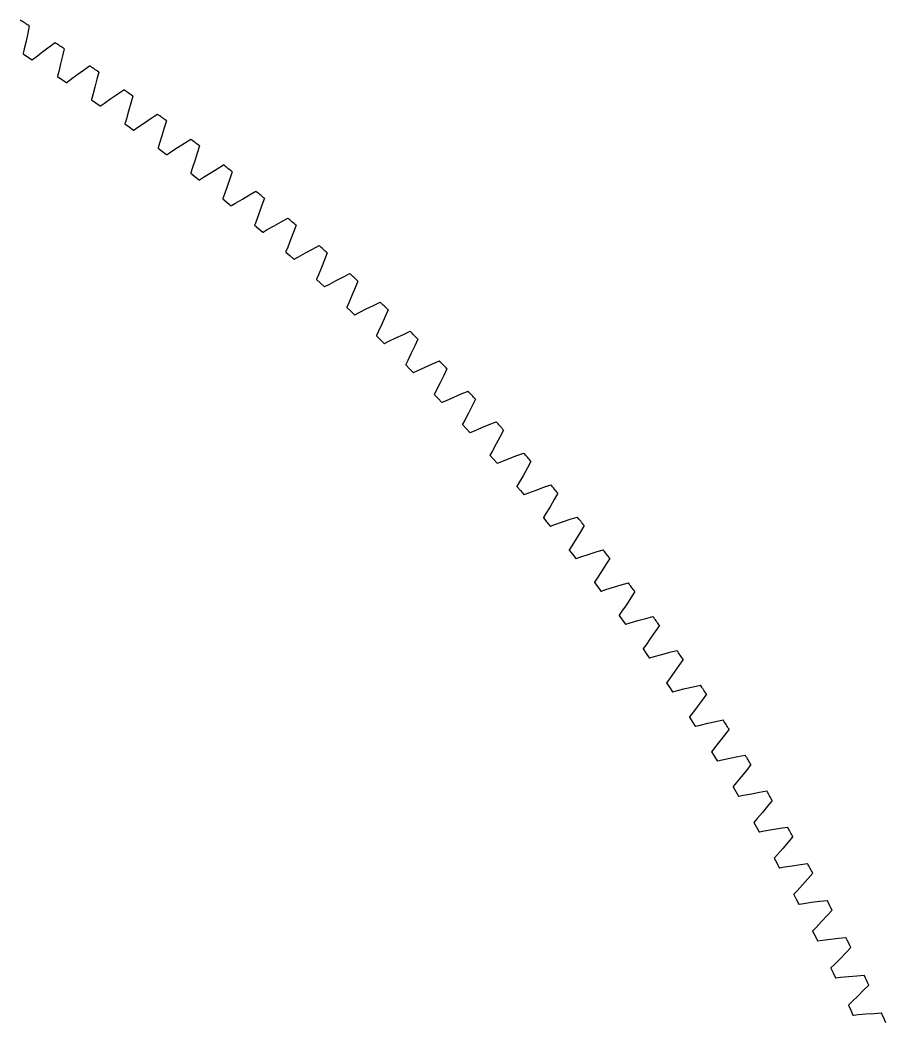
# Model space of a CAD drawing. Extents: x -220 to 220, y -220 to 220.
# Drawn here: x 117.4 to 200.8, y 89.1 to 185.7 of the extents above; entities that cross this region are included whole.
import ezdxf

# ---------------------------------------------------------------- set-up
doc = ezdxf.new("R2010")
doc.units = 0

msp = doc.modelspace()

# ---------------------------------------------------------------- linework, layer by layer
at = {"layer": 'layer0'}
for p, q in [((118.308, 185.137), (118.161, 184.441)), ((117.989, 183.67), (117.816, 182.925)), ((118.161, 184.441), (117.989, 183.67)), ((120.212, 183.111), (120.788, 183.529)), ((117.816, 182.925), (117.709, 182.486)), ((118.968, 182.177), (119.578, 182.64)), ((119.578, 182.64), (120.212, 183.111)), ((121.669, 182.946), (121.509, 182.253)), ((117.709, 182.486), (117.705, 182.454)), ((117.705, 182.454), (117.707, 182.445)), ((117.707, 182.445), (118.141, 182.164)), ((118.141, 182.164), (118.575, 181.883)), ((118.575, 181.883), (118.584, 181.884)), ((118.584, 181.884), (118.611, 181.901)), ((118.611, 181.901), (118.968, 182.177)), ((121.509, 182.253), (121.324, 181.484)), ((121.137, 180.743), (121.023, 180.306)), ((121.324, 181.484), (121.137, 180.743)), ((122.894, 180.425), (123.537, 180.884)), ((123.537, 180.884), (124.12, 181.292)), ((124.99, 180.693), (124.818, 180.003)), ((121.023, 180.306), (121.017, 180.274)), ((121.017, 180.274), (121.02, 180.265)), ((121.02, 180.265), (121.448, 179.976)), ((121.448, 179.976), (121.877, 179.687)), ((121.877, 179.687), (121.886, 179.688)), ((121.886, 179.688), (121.914, 179.705)), ((121.914, 179.705), (122.276, 179.974)), ((122.276, 179.974), (122.894, 180.425)), ((124.818, 180.003), (124.619, 179.238)), ((124.619, 179.238), (124.418, 178.5)), ((126.82, 178.598), (127.41, 178.995)), ((124.296, 178.065), (124.29, 178.033)), ((124.29, 178.033), (124.292, 178.025)), ((124.292, 178.025), (124.715, 177.728)), ((124.418, 178.5), (124.296, 178.065)), ((124.715, 177.728), (125.139, 177.431)), ((125.175, 177.448), (125.543, 177.711)), ((125.543, 177.711), (126.169, 178.151)), ((126.169, 178.151), (126.82, 178.598)), ((128.27, 178.38), (128.085, 177.693)), ((125.139, 177.431), (125.147, 177.432)), ((125.147, 177.432), (125.175, 177.448)), ((127.871, 176.932), (127.657, 176.198)), ((128.085, 177.693), (127.871, 176.932)), ((127.657, 176.198), (127.527, 175.766)), ((128.767, 175.388), (129.401, 175.817)), ((129.401, 175.817), (130.061, 176.252)), ((130.061, 176.252), (130.658, 176.638)), ((131.506, 176.007), (131.309, 175.324)), ((127.527, 175.766), (127.521, 175.734)), ((127.521, 175.734), (127.523, 175.725)), ((127.523, 175.725), (127.941, 175.42)), ((127.941, 175.42), (128.358, 175.116)), ((128.358, 175.116), (128.367, 175.116)), ((128.367, 175.116), (128.396, 175.132)), ((128.396, 175.132), (128.767, 175.388)), ((131.309, 175.324), (131.082, 174.567)), ((131.082, 174.567), (130.854, 173.837)), ((132.591, 173.424), (133.258, 173.847)), ((133.258, 173.847), (133.862, 174.222)), ((130.716, 173.407), (130.709, 173.375)), ((130.709, 173.375), (130.711, 173.367)), ((130.711, 173.367), (131.123, 173.054)), ((130.854, 173.837), (130.716, 173.407)), ((131.123, 173.054), (131.535, 172.742)), ((131.573, 172.758), (131.949, 173.007)), ((131.949, 173.007), (132.591, 173.424)), ((134.489, 172.897), (134.248, 172.144)), ((134.699, 173.576), (134.489, 172.897)), ((131.535, 172.742), (131.544, 172.743)), ((131.544, 172.743), (131.573, 172.758)), ((134.248, 172.144), (134.007, 171.418)), ((133.861, 170.991), (133.854, 170.959)), ((133.854, 170.959), (133.856, 170.95)), ((133.856, 170.95), (134.262, 170.631)), ((134.007, 171.418), (133.861, 170.991)), ((135.087, 170.568), (135.736, 170.973)), ((135.736, 170.973), (136.411, 171.384)), ((136.411, 171.384), (137.022, 171.748)), ((137.847, 171.087), (137.624, 170.412)), ((134.262, 170.631), (134.668, 170.311)), ((134.668, 170.311), (134.677, 170.311)), ((134.677, 170.311), (134.706, 170.326)), ((134.706, 170.326), (135.087, 170.568)), ((137.624, 170.412), (137.37, 169.664)), ((137.37, 169.664), (137.116, 168.942)), ((139.518, 168.864), (140.136, 169.217)), ((136.962, 168.517), (136.954, 168.486)), ((136.954, 168.486), (136.956, 168.477)), ((136.956, 168.477), (137.356, 168.15)), ((137.116, 168.942), (136.962, 168.517)), ((137.356, 168.15), (137.756, 167.823)), ((137.794, 167.837), (138.18, 168.073)), ((138.18, 168.073), (138.836, 168.466)), ((138.836, 168.466), (139.518, 168.864)), ((140.948, 168.541), (140.714, 167.87)), ((137.756, 167.823), (137.765, 167.823)), ((137.765, 167.823), (137.794, 167.837)), ((140.446, 167.126), (140.178, 166.409)), ((140.714, 167.87), (140.446, 167.126)), ((140.178, 166.409), (140.017, 165.988)), ((141.89, 165.902), (142.579, 166.288)), ((142.579, 166.288), (143.203, 166.629)), ((140.017, 165.988), (140.008, 165.957)), ((140.008, 165.957), (140.01, 165.948)), ((140.01, 165.948), (140.404, 165.613)), ((140.404, 165.613), (140.798, 165.279)), ((140.798, 165.279), (140.807, 165.279)), ((140.807, 165.279), (140.837, 165.293)), ((140.837, 165.293), (141.226, 165.521)), ((141.226, 165.521), (141.89, 165.902)), ((143.756, 165.272), (143.475, 164.533)), ((144.003, 165.939), (143.756, 165.272)), ((143.475, 164.533), (143.194, 163.821)), ((143.025, 163.403), (143.016, 163.372)), ((143.016, 163.372), (143.017, 163.363)), ((143.017, 163.363), (143.405, 163.021)), ((143.194, 163.821), (143.025, 163.403)), ((144.226, 162.914), (144.896, 163.283)), ((144.896, 163.283), (145.593, 163.656)), ((145.593, 163.656), (146.223, 163.986)), ((147.01, 163.281), (146.751, 162.618)), ((143.405, 163.021), (143.794, 162.68)), ((143.794, 162.68), (143.803, 162.68)), ((143.803, 162.68), (143.832, 162.693)), ((143.832, 162.693), (144.226, 162.914)), ((146.751, 162.618), (146.456, 161.885)), ((146.456, 161.885), (146.162, 161.179)), ((148.557, 160.97), (149.193, 161.288)), ((145.986, 160.763), (145.976, 160.732)), ((145.976, 160.732), (145.977, 160.724)), ((145.977, 160.724), (146.359, 160.375)), ((146.162, 161.179), (145.986, 160.763)), ((146.359, 160.375), (146.741, 160.027)), ((147.177, 160.253), (147.854, 160.609)), ((147.854, 160.609), (148.557, 160.97)), ((149.967, 160.569), (149.696, 159.911)), ((146.741, 160.027), (146.75, 160.026)), ((146.75, 160.026), (146.78, 160.039)), ((146.78, 160.039), (147.177, 160.253)), ((149.696, 159.911), (149.388, 159.184)), ((149.082, 158.482), (148.898, 158.07)), ((149.388, 159.184), (149.082, 158.482)), ((151.472, 158.23), (152.114, 158.536)), ((148.898, 158.07), (148.887, 158.039)), ((148.887, 158.039), (148.888, 158.031)), ((148.888, 158.031), (149.264, 157.675)), ((149.264, 157.675), (149.639, 157.32)), ((149.678, 157.331), (150.08, 157.538)), ((150.08, 157.538), (150.763, 157.882)), ((150.763, 157.882), (151.472, 158.23)), ((152.875, 157.803), (152.592, 157.15)), ((149.639, 157.32), (149.648, 157.319)), ((149.648, 157.319), (149.678, 157.331)), ((152.592, 157.15), (152.27, 156.429)), ((151.951, 155.733), (151.76, 155.324)), ((152.27, 156.429), (151.951, 155.733)), ((154.337, 155.437), (154.984, 155.732)), ((151.76, 155.324), (151.749, 155.294)), ((151.749, 155.294), (151.75, 155.285)), ((151.75, 155.285), (152.119, 154.923)), ((152.119, 154.923), (152.487, 154.56)), ((152.487, 154.56), (152.496, 154.56)), ((152.496, 154.56), (152.527, 154.571)), ((152.527, 154.571), (152.932, 154.77)), ((152.932, 154.77), (153.621, 155.102)), ((153.621, 155.102), (154.337, 155.437)), ((155.732, 154.984), (155.437, 154.337)), ((155.102, 153.621), (154.77, 152.932)), ((155.437, 154.337), (155.102, 153.621)), ((154.77, 152.932), (154.571, 152.527)), ((157.15, 152.592), (157.803, 152.875)), ((154.571, 152.527), (154.56, 152.496)), ((154.56, 152.496), (154.56, 152.487)), ((154.56, 152.487), (154.923, 152.119)), ((154.923, 152.119), (155.285, 151.75)), ((155.285, 151.75), (155.294, 151.749)), ((155.294, 151.749), (155.324, 151.76)), ((155.324, 151.76), (155.733, 151.951)), ((155.733, 151.951), (156.429, 152.27)), ((156.429, 152.27), (157.15, 152.592)), ((158.536, 152.114), (158.23, 151.472)), ((157.882, 150.763), (157.538, 150.08)), ((158.23, 151.472), (157.882, 150.763)), ((157.538, 150.08), (157.331, 149.678)), ((159.911, 149.696), (160.569, 149.967)), ((157.331, 149.678), (157.319, 149.648)), ((157.319, 149.648), (157.32, 149.639)), ((157.32, 149.639), (157.675, 149.264)), ((157.675, 149.264), (158.031, 148.888)), ((158.031, 148.888), (158.039, 148.887)), ((158.039, 148.887), (158.07, 148.898)), ((158.07, 148.898), (158.482, 149.082)), ((158.482, 149.082), (159.184, 149.388)), ((159.184, 149.388), (159.911, 149.696)), ((161.288, 149.193), (160.97, 148.557)), ((160.609, 147.854), (160.253, 147.177)), ((160.97, 148.557), (160.609, 147.854)), ((160.253, 147.177), (160.039, 146.78)), ((162.618, 146.751), (163.281, 147.01)), ((160.039, 146.78), (160.026, 146.75)), ((160.026, 146.75), (160.027, 146.741)), ((160.027, 146.741), (160.375, 146.359)), ((160.375, 146.359), (160.724, 145.977)), ((160.724, 145.977), (160.732, 145.976)), ((160.732, 145.976), (160.763, 145.986)), ((160.763, 145.986), (161.179, 146.162)), ((161.179, 146.162), (161.885, 146.456)), ((161.885, 146.456), (162.618, 146.751)), ((163.986, 146.223), (163.656, 145.593)), ((163.283, 144.896), (162.914, 144.226)), ((163.656, 145.593), (163.283, 144.896)), ((162.914, 144.226), (162.693, 143.832)), ((165.272, 143.756), (165.939, 144.003)), ((162.693, 143.832), (162.68, 143.803)), ((162.68, 143.803), (162.68, 143.794)), ((162.68, 143.794), (163.021, 143.405)), ((163.021, 143.405), (163.363, 143.017)), ((163.363, 143.017), (163.372, 143.016)), ((163.372, 143.016), (163.403, 143.025)), ((163.403, 143.025), (163.821, 143.194)), ((163.821, 143.194), (164.533, 143.475)), ((164.533, 143.475), (165.272, 143.756)), ((166.629, 143.203), (166.288, 142.579)), ((166.288, 142.579), (165.902, 141.89)), ((165.521, 141.226), (165.293, 140.837)), ((165.902, 141.89), (165.521, 141.226)), ((165.293, 140.837), (165.279, 140.807)), ((165.279, 140.807), (165.279, 140.798)), ((165.279, 140.798), (165.613, 140.404)), ((165.613, 140.404), (165.948, 140.01)), ((165.988, 140.017), (166.409, 140.178)), ((166.409, 140.178), (167.126, 140.446)), ((167.126, 140.446), (167.87, 140.714)), ((167.87, 140.714), (168.541, 140.948)), ((169.217, 140.136), (168.864, 139.518)), ((165.948, 140.01), (165.957, 140.008)), ((165.957, 140.008), (165.988, 140.017)), ((168.864, 139.518), (168.466, 138.836)), ((168.073, 138.18), (167.837, 137.794)), ((168.466, 138.836), (168.073, 138.18)), ((167.837, 137.794), (167.823, 137.765)), ((167.823, 137.765), (167.823, 137.756)), ((167.823, 137.756), (168.15, 137.356)), ((168.15, 137.356), (168.477, 136.956)), ((168.942, 137.116), (169.664, 137.37)), ((169.664, 137.37), (170.412, 137.624)), ((170.412, 137.624), (171.087, 137.847)), ((168.477, 136.956), (168.486, 136.954)), ((168.486, 136.954), (168.517, 136.962)), ((168.517, 136.962), (168.942, 137.116)), ((171.384, 136.411), (170.973, 135.736)), ((171.748, 137.022), (171.384, 136.411)), ((170.973, 135.736), (170.568, 135.087)), ((170.326, 134.706), (170.311, 134.677)), ((170.311, 134.677), (170.311, 134.668)), ((170.311, 134.668), (170.631, 134.262)), ((170.568, 135.087), (170.326, 134.706)), ((170.631, 134.262), (170.95, 133.856)), ((171.418, 134.007), (172.144, 134.248)), ((172.144, 134.248), (172.897, 134.489)), ((172.897, 134.489), (173.576, 134.699)), ((170.95, 133.856), (170.959, 133.854)), ((170.959, 133.854), (170.991, 133.861)), ((170.991, 133.861), (171.418, 134.007)), ((174.222, 133.862), (173.847, 133.258)), ((173.424, 132.591), (173.007, 131.949)), ((173.847, 133.258), (173.424, 132.591)), ((172.743, 131.544), (172.742, 131.535)), ((172.742, 131.535), (173.054, 131.123)), ((172.758, 131.573), (172.743, 131.544)), ((173.007, 131.949), (172.758, 131.573)), ((175.324, 131.309), (176.007, 131.506)), ((173.054, 131.123), (173.367, 130.711)), ((173.367, 130.711), (173.375, 130.709)), ((173.375, 130.709), (173.407, 130.716)), ((173.407, 130.716), (173.837, 130.854)), ((173.837, 130.854), (174.567, 131.082)), ((174.567, 131.082), (175.324, 131.309)), ((176.638, 130.658), (176.252, 130.061)), ((176.252, 130.061), (175.817, 129.401)), ((175.388, 128.767), (175.132, 128.396)), ((175.817, 129.401), (175.388, 128.767)), ((175.132, 128.396), (175.116, 128.367)), ((175.116, 128.367), (175.116, 128.358)), ((175.116, 128.358), (175.42, 127.941)), ((175.42, 127.941), (175.725, 127.523)), ((175.725, 127.523), (175.734, 127.521)), ((175.734, 127.521), (175.766, 127.527)), ((175.766, 127.527), (176.198, 127.657)), ((176.198, 127.657), (176.932, 127.871)), ((176.932, 127.871), (177.693, 128.085)), ((177.693, 128.085), (178.38, 128.27)), ((178.598, 126.82), (178.151, 126.169)), ((178.995, 127.41), (178.598, 126.82)), ((178.151, 126.169), (177.711, 125.543)), ((177.432, 125.147), (177.431, 125.139)), ((177.431, 125.139), (177.728, 124.715)), ((177.448, 125.175), (177.432, 125.147)), ((177.711, 125.543), (177.448, 125.175)), ((177.728, 124.715), (178.025, 124.292)), ((178.5, 124.418), (179.238, 124.619)), ((179.238, 124.619), (180.003, 124.818)), ((180.003, 124.818), (180.693, 124.99)), ((178.025, 124.292), (178.033, 124.29)), ((178.033, 124.29), (178.065, 124.296)), ((178.065, 124.296), (178.5, 124.418)), ((181.292, 124.12), (180.884, 123.537)), ((180.425, 122.894), (179.974, 122.276)), ((180.884, 123.537), (180.425, 122.894)), ((179.688, 121.886), (179.687, 121.877)), ((179.687, 121.877), (179.976, 121.448)), ((179.705, 121.914), (179.688, 121.886)), ((179.974, 122.276), (179.705, 121.914)), ((179.976, 121.448), (180.265, 121.02)), ((180.265, 121.02), (180.274, 121.017)), ((180.274, 121.017), (180.306, 121.023)), ((180.306, 121.023), (180.743, 121.137)), ((180.743, 121.137), (181.484, 121.324)), ((181.484, 121.324), (182.253, 121.509)), ((182.253, 121.509), (182.946, 121.669)), ((183.529, 120.788), (183.111, 120.212)), ((183.111, 120.212), (182.64, 119.578)), ((182.177, 118.968), (181.901, 118.611)), ((182.64, 119.578), (182.177, 118.968)), ((181.884, 118.584), (181.883, 118.575)), ((181.883, 118.575), (182.164, 118.141)), ((181.901, 118.611), (181.884, 118.584)), ((182.164, 118.141), (182.445, 117.707)), ((182.925, 117.816), (183.67, 117.989)), ((183.67, 117.989), (184.441, 118.161)), ((184.441, 118.161), (185.137, 118.308)), ((182.445, 117.707), (182.454, 117.705)), ((182.454, 117.705), (182.486, 117.709)), ((182.486, 117.709), (182.925, 117.816)), ((185.704, 117.416), (185.276, 116.848)), ((184.793, 116.222), (184.32, 115.621)), ((185.276, 116.848), (184.793, 116.222)), ((184.019, 115.242), (184.018, 115.233)), ((184.018, 115.233), (184.291, 114.794)), ((184.037, 115.269), (184.019, 115.242)), ((184.32, 115.621), (184.037, 115.269)), ((184.291, 114.794), (184.565, 114.356)), ((184.565, 114.356), (184.573, 114.353)), ((184.573, 114.353), (184.606, 114.357)), ((184.606, 114.357), (185.046, 114.455)), ((185.046, 114.455), (185.794, 114.615)), ((185.794, 114.615), (186.569, 114.772)), ((186.569, 114.772), (187.267, 114.907)), ((187.818, 114.004), (187.379, 113.445)), ((187.379, 113.445), (186.885, 112.828)), ((186.401, 112.236), (186.112, 111.889)), ((186.885, 112.828), (186.401, 112.236)), ((186.093, 111.862), (186.092, 111.853)), ((186.092, 111.853), (186.357, 111.409)), ((186.112, 111.889), (186.093, 111.862)), ((186.357, 111.409), (186.623, 110.966)), ((187.106, 111.056), (187.857, 111.203)), ((187.857, 111.203), (188.634, 111.346)), ((188.634, 111.346), (189.335, 111.467)), ((186.623, 110.966), (186.631, 110.963)), ((186.631, 110.963), (186.663, 110.966)), ((186.663, 110.966), (187.106, 111.056)), ((189.869, 110.555), (189.42, 110.004)), ((188.915, 109.396), (188.419, 108.812)), ((189.42, 110.004), (188.915, 109.396)), ((188.105, 108.444), (188.104, 108.436)), ((188.104, 108.436), (188.361, 107.987)), ((188.124, 108.471), (188.105, 108.444)), ((188.419, 108.812), (188.124, 108.471)), ((188.361, 107.987), (188.618, 107.539)), ((188.618, 107.539), (188.627, 107.535)), ((188.627, 107.535), (188.659, 107.538)), ((188.659, 107.538), (189.103, 107.62)), ((189.103, 107.62), (189.856, 107.753)), ((189.856, 107.753), (190.636, 107.882)), ((190.636, 107.882), (191.339, 107.99)), ((191.397, 106.526), (190.881, 105.927)), ((191.856, 107.069), (191.397, 106.526)), ((190.375, 105.353), (190.074, 105.017)), ((190.881, 105.927), (190.375, 105.353)), ((190.055, 104.991), (190.053, 104.982)), ((190.053, 104.982), (190.302, 104.529)), ((190.074, 105.017), (190.055, 104.991)), ((190.302, 104.529), (190.551, 104.076)), ((191.793, 104.267), (192.575, 104.382)), ((192.575, 104.382), (193.279, 104.478)), ((190.551, 104.076), (190.559, 104.072)), ((190.559, 104.072), (190.592, 104.075)), ((190.592, 104.075), (191.037, 104.149)), ((191.037, 104.149), (191.793, 104.267)), ((193.78, 103.547), (193.311, 103.012)), ((192.784, 102.423), (192.268, 101.858)), ((193.311, 103.012), (192.784, 102.423)), ((191.941, 101.502), (191.939, 101.493)), ((191.939, 101.493), (192.179, 101.036)), ((191.96, 101.528), (191.941, 101.502)), ((192.268, 101.858), (191.96, 101.528)), ((192.179, 101.036), (192.42, 100.578)), ((192.42, 100.578), (192.428, 100.575)), ((192.428, 100.575), (192.461, 100.576)), ((192.461, 100.576), (192.907, 100.642)), ((192.907, 100.642), (193.665, 100.747)), ((193.665, 100.747), (194.449, 100.847)), ((194.449, 100.847), (195.155, 100.93)), ((195.638, 99.99), (195.16, 99.464)), ((194.622, 98.885), (194.096, 98.33)), ((195.16, 99.464), (194.622, 98.885)), ((193.762, 97.98), (193.76, 97.971)), ((193.76, 97.971), (193.993, 97.509)), ((193.783, 98.005), (193.762, 97.98)), ((194.096, 98.33), (193.783, 98.005)), ((193.993, 97.509), (194.225, 97.047)), ((194.225, 97.047), (194.233, 97.043)), ((194.233, 97.043), (194.265, 97.045)), ((194.265, 97.045), (194.713, 97.102)), ((194.713, 97.102), (195.473, 97.193)), ((195.473, 97.193), (196.258, 97.279)), ((196.258, 97.279), (196.966, 97.349)), ((196.944, 95.883), (196.396, 95.314)), ((197.432, 96.401), (196.944, 95.883)), ((195.86, 94.768), (195.54, 94.449)), ((196.396, 95.314), (195.86, 94.768)), ((195.52, 94.424), (195.517, 94.416)), ((195.517, 94.416), (195.741, 93.95)), ((195.54, 94.449), (195.52, 94.424)), ((195.741, 93.95), (195.965, 93.483)), ((198.002, 93.678), (198.711, 93.736)), ((195.965, 93.483), (195.973, 93.48)), ((195.973, 93.48), (196.005, 93.48)), ((196.005, 93.48), (196.454, 93.53)), ((196.454, 93.53), (197.215, 93.607)), ((197.215, 93.607), (198.002, 93.678)), ((199.16, 92.779), (198.662, 92.27)), ((198.662, 92.27), (198.104, 91.711)), ((197.212, 90.838), (197.209, 90.829)), ((197.209, 90.829), (197.424, 90.359)), ((197.233, 90.862), (197.212, 90.838)), ((197.558, 91.175), (197.233, 90.862)), ((198.104, 91.711), (197.558, 91.175)), ((197.424, 90.359), (197.64, 89.889)), ((197.64, 89.889), (197.648, 89.885)), ((197.648, 89.885), (197.68, 89.885)), ((197.68, 89.885), (198.13, 89.926)), ((198.13, 89.926), (198.892, 89.989)), ((198.892, 89.989), (199.68, 90.046)), ((199.68, 90.046), (200.39, 90.091))]:
    msp.add_line(p, q, dxfattribs=at)
for start, end in [(57.42035, 57.69593), (56.37383, 56.64942), (55.32732, 55.60291), (54.28081, 54.5564), (53.2343, 53.50989), (52.18778, 52.46337), (51.14128, 51.41686), (50.09477, 50.37035), (49.04826, 49.32384), (48.00174, 48.27733), (46.95523, 47.23082), (45.90872, 46.1843), (44.86221, 45.13779), (43.8157, 44.09128), (42.76918, 43.04477), (41.72267, 41.99826), (40.67616, 40.95174), (39.62965, 39.90523), (38.58314, 38.85872), (37.53663, 37.81222), (36.49011, 36.7657), (35.4436, 35.71919), (34.39709, 34.67268), (33.35058, 33.62617), (32.30407, 32.57965), (31.25755, 31.53314), (30.21104, 30.48663), (29.16453, 29.44012), (28.11802, 28.39361), (27.07151, 27.34709), (26.025, 26.30058), (24.97849, 25.25408), (23.93198, 24.20756)]:
    msp.add_arc((0, 0), 219.71, start, end, dxfattribs=at)
at = {"layer": 'layer1'}
for p, q in [((118.308, 185.137), (118.161, 184.441)), ((117.989, 183.67), (117.816, 182.925)), ((118.161, 184.441), (117.989, 183.67)), ((120.212, 183.111), (120.788, 183.529)), ((117.816, 182.925), (117.709, 182.486)), ((118.968, 182.177), (119.578, 182.64)), ((119.578, 182.64), (120.212, 183.111)), ((121.669, 182.946), (121.509, 182.253)), ((117.709, 182.486), (117.705, 182.454)), ((117.705, 182.454), (117.707, 182.445)), ((117.707, 182.445), (118.141, 182.164)), ((118.141, 182.164), (118.575, 181.883)), ((118.575, 181.883), (118.584, 181.884)), ((118.584, 181.884), (118.611, 181.901)), ((118.611, 181.901), (118.968, 182.177)), ((121.509, 182.253), (121.324, 181.484)), ((121.137, 180.743), (121.023, 180.306)), ((121.324, 181.484), (121.137, 180.743)), ((122.894, 180.425), (123.537, 180.884)), ((123.537, 180.884), (124.12, 181.292)), ((124.99, 180.693), (124.818, 180.003)), ((121.023, 180.306), (121.017, 180.274)), ((121.017, 180.274), (121.02, 180.265)), ((121.02, 180.265), (121.448, 179.976)), ((121.448, 179.976), (121.877, 179.687)), ((121.877, 179.687), (121.886, 179.688)), ((121.886, 179.688), (121.914, 179.705)), ((121.914, 179.705), (122.276, 179.974)), ((122.276, 179.974), (122.894, 180.425)), ((124.818, 180.003), (124.619, 179.238)), ((124.619, 179.238), (124.418, 178.5)), ((126.82, 178.598), (127.41, 178.995)), ((124.296, 178.065), (124.29, 178.033)), ((124.29, 178.033), (124.292, 178.025)), ((124.292, 178.025), (124.715, 177.728)), ((124.418, 178.5), (124.296, 178.065)), ((124.715, 177.728), (125.139, 177.431)), ((125.175, 177.448), (125.543, 177.711)), ((125.543, 177.711), (126.169, 178.151)), ((126.169, 178.151), (126.82, 178.598)), ((128.27, 178.38), (128.085, 177.693)), ((125.139, 177.431), (125.147, 177.432)), ((125.147, 177.432), (125.175, 177.448)), ((127.871, 176.932), (127.657, 176.198)), ((128.085, 177.693), (127.871, 176.932)), ((127.657, 176.198), (127.527, 175.766)), ((128.767, 175.388), (129.401, 175.817)), ((129.401, 175.817), (130.061, 176.252)), ((130.061, 176.252), (130.658, 176.638)), ((131.506, 176.007), (131.309, 175.324)), ((127.527, 175.766), (127.521, 175.734)), ((127.521, 175.734), (127.523, 175.725)), ((127.523, 175.725), (127.941, 175.42)), ((127.941, 175.42), (128.358, 175.116)), ((128.358, 175.116), (128.367, 175.116)), ((128.367, 175.116), (128.396, 175.132)), ((128.396, 175.132), (128.767, 175.388)), ((131.309, 175.324), (131.082, 174.567)), ((131.082, 174.567), (130.854, 173.837)), ((132.591, 173.424), (133.258, 173.847)), ((133.258, 173.847), (133.862, 174.222)), ((130.716, 173.407), (130.709, 173.375)), ((130.709, 173.375), (130.711, 173.367)), ((130.711, 173.367), (131.123, 173.054)), ((130.854, 173.837), (130.716, 173.407)), ((131.123, 173.054), (131.535, 172.742)), ((131.573, 172.758), (131.949, 173.007)), ((131.949, 173.007), (132.591, 173.424)), ((134.489, 172.897), (134.248, 172.144)), ((134.699, 173.576), (134.489, 172.897)), ((131.535, 172.742), (131.544, 172.743)), ((131.544, 172.743), (131.573, 172.758)), ((134.248, 172.144), (134.007, 171.418)), ((133.861, 170.991), (133.854, 170.959)), ((133.854, 170.959), (133.856, 170.95)), ((133.856, 170.95), (134.262, 170.631)), ((134.007, 171.418), (133.861, 170.991)), ((135.087, 170.568), (135.736, 170.973)), ((135.736, 170.973), (136.411, 171.384)), ((136.411, 171.384), (137.022, 171.748)), ((137.847, 171.087), (137.624, 170.412)), ((134.262, 170.631), (134.668, 170.311)), ((134.668, 170.311), (134.677, 170.311)), ((134.677, 170.311), (134.706, 170.326)), ((134.706, 170.326), (135.087, 170.568)), ((137.624, 170.412), (137.37, 169.664)), ((137.37, 169.664), (137.116, 168.942)), ((139.518, 168.864), (140.136, 169.217)), ((136.962, 168.517), (136.954, 168.486)), ((136.954, 168.486), (136.956, 168.477)), ((136.956, 168.477), (137.356, 168.15)), ((137.116, 168.942), (136.962, 168.517)), ((137.356, 168.15), (137.756, 167.823)), ((137.794, 167.837), (138.18, 168.073)), ((138.18, 168.073), (138.836, 168.466)), ((138.836, 168.466), (139.518, 168.864)), ((140.948, 168.541), (140.714, 167.87)), ((137.756, 167.823), (137.765, 167.823)), ((137.765, 167.823), (137.794, 167.837)), ((140.446, 167.126), (140.178, 166.409)), ((140.714, 167.87), (140.446, 167.126)), ((140.178, 166.409), (140.017, 165.988)), ((141.89, 165.902), (142.579, 166.288)), ((142.579, 166.288), (143.203, 166.629)), ((140.017, 165.988), (140.008, 165.957)), ((140.008, 165.957), (140.01, 165.948)), ((140.01, 165.948), (140.404, 165.613)), ((140.404, 165.613), (140.798, 165.279)), ((140.798, 165.279), (140.807, 165.279)), ((140.807, 165.279), (140.837, 165.293)), ((140.837, 165.293), (141.226, 165.521)), ((141.226, 165.521), (141.89, 165.902)), ((143.756, 165.272), (143.475, 164.533)), ((144.003, 165.939), (143.756, 165.272)), ((143.475, 164.533), (143.194, 163.821)), ((143.025, 163.403), (143.016, 163.372)), ((143.016, 163.372), (143.017, 163.363)), ((143.017, 163.363), (143.405, 163.021)), ((143.194, 163.821), (143.025, 163.403)), ((144.226, 162.914), (144.896, 163.283)), ((144.896, 163.283), (145.593, 163.656)), ((145.593, 163.656), (146.223, 163.986)), ((147.01, 163.281), (146.751, 162.618)), ((143.405, 163.021), (143.794, 162.68)), ((143.794, 162.68), (143.803, 162.68)), ((143.803, 162.68), (143.832, 162.693)), ((143.832, 162.693), (144.226, 162.914)), ((146.751, 162.618), (146.456, 161.885)), ((146.456, 161.885), (146.162, 161.179)), ((148.557, 160.97), (149.193, 161.288)), ((145.986, 160.763), (145.976, 160.732)), ((145.976, 160.732), (145.977, 160.724)), ((145.977, 160.724), (146.359, 160.375)), ((146.162, 161.179), (145.986, 160.763)), ((146.359, 160.375), (146.741, 160.027)), ((147.177, 160.253), (147.854, 160.609)), ((147.854, 160.609), (148.557, 160.97)), ((149.967, 160.569), (149.696, 159.911)), ((146.741, 160.027), (146.75, 160.026)), ((146.75, 160.026), (146.78, 160.039)), ((146.78, 160.039), (147.177, 160.253)), ((149.696, 159.911), (149.388, 159.184)), ((149.082, 158.482), (148.898, 158.07)), ((149.388, 159.184), (149.082, 158.482)), ((151.472, 158.23), (152.114, 158.536)), ((148.898, 158.07), (148.887, 158.039)), ((148.887, 158.039), (148.888, 158.031)), ((148.888, 158.031), (149.264, 157.675)), ((149.264, 157.675), (149.639, 157.32)), ((149.678, 157.331), (150.08, 157.538)), ((150.08, 157.538), (150.763, 157.882)), ((150.763, 157.882), (151.472, 158.23)), ((152.875, 157.803), (152.592, 157.15)), ((149.639, 157.32), (149.648, 157.319)), ((149.648, 157.319), (149.678, 157.331)), ((152.592, 157.15), (152.27, 156.429)), ((151.951, 155.733), (151.76, 155.324)), ((152.27, 156.429), (151.951, 155.733)), ((154.337, 155.437), (154.984, 155.732)), ((151.76, 155.324), (151.749, 155.294)), ((151.749, 155.294), (151.75, 155.285)), ((151.75, 155.285), (152.119, 154.923)), ((152.119, 154.923), (152.487, 154.56)), ((152.487, 154.56), (152.496, 154.56)), ((152.496, 154.56), (152.527, 154.571)), ((152.527, 154.571), (152.932, 154.77)), ((152.932, 154.77), (153.621, 155.102)), ((153.621, 155.102), (154.337, 155.437)), ((155.732, 154.984), (155.437, 154.337)), ((155.102, 153.621), (154.77, 152.932)), ((155.437, 154.337), (155.102, 153.621)), ((154.77, 152.932), (154.571, 152.527)), ((157.15, 152.592), (157.803, 152.875)), ((154.571, 152.527), (154.56, 152.496)), ((154.56, 152.496), (154.56, 152.487)), ((154.56, 152.487), (154.923, 152.119)), ((154.923, 152.119), (155.285, 151.75)), ((155.285, 151.75), (155.294, 151.749)), ((155.294, 151.749), (155.324, 151.76)), ((155.324, 151.76), (155.733, 151.951)), ((155.733, 151.951), (156.429, 152.27)), ((156.429, 152.27), (157.15, 152.592)), ((158.536, 152.114), (158.23, 151.472)), ((157.882, 150.763), (157.538, 150.08)), ((158.23, 151.472), (157.882, 150.763)), ((157.538, 150.08), (157.331, 149.678)), ((159.911, 149.696), (160.569, 149.967)), ((157.331, 149.678), (157.319, 149.648)), ((157.319, 149.648), (157.32, 149.639)), ((157.32, 149.639), (157.675, 149.264)), ((157.675, 149.264), (158.031, 148.888)), ((158.031, 148.888), (158.039, 148.887)), ((158.039, 148.887), (158.07, 148.898)), ((158.07, 148.898), (158.482, 149.082)), ((158.482, 149.082), (159.184, 149.388)), ((159.184, 149.388), (159.911, 149.696)), ((161.288, 149.193), (160.97, 148.557)), ((160.609, 147.854), (160.253, 147.177)), ((160.97, 148.557), (160.609, 147.854)), ((160.253, 147.177), (160.039, 146.78)), ((162.618, 146.751), (163.281, 147.01)), ((160.039, 146.78), (160.026, 146.75)), ((160.026, 146.75), (160.027, 146.741)), ((160.027, 146.741), (160.375, 146.359)), ((160.375, 146.359), (160.724, 145.977)), ((160.724, 145.977), (160.732, 145.976)), ((160.732, 145.976), (160.763, 145.986)), ((160.763, 145.986), (161.179, 146.162)), ((161.179, 146.162), (161.885, 146.456)), ((161.885, 146.456), (162.618, 146.751)), ((163.986, 146.223), (163.656, 145.593)), ((163.283, 144.896), (162.914, 144.226)), ((163.656, 145.593), (163.283, 144.896)), ((162.914, 144.226), (162.693, 143.832)), ((165.272, 143.756), (165.939, 144.003)), ((162.693, 143.832), (162.68, 143.803)), ((162.68, 143.803), (162.68, 143.794)), ((162.68, 143.794), (163.021, 143.405)), ((163.021, 143.405), (163.363, 143.017)), ((163.363, 143.017), (163.372, 143.016)), ((163.372, 143.016), (163.403, 143.025)), ((163.403, 143.025), (163.821, 143.194)), ((163.821, 143.194), (164.533, 143.475)), ((164.533, 143.475), (165.272, 143.756)), ((166.629, 143.203), (166.288, 142.579)), ((166.288, 142.579), (165.902, 141.89)), ((165.521, 141.226), (165.293, 140.837)), ((165.902, 141.89), (165.521, 141.226)), ((165.293, 140.837), (165.279, 140.807)), ((165.279, 140.807), (165.279, 140.798)), ((165.279, 140.798), (165.613, 140.404)), ((165.613, 140.404), (165.948, 140.01)), ((165.988, 140.017), (166.409, 140.178)), ((166.409, 140.178), (167.126, 140.446)), ((167.126, 140.446), (167.87, 140.714)), ((167.87, 140.714), (168.541, 140.948)), ((169.217, 140.136), (168.864, 139.518)), ((165.948, 140.01), (165.957, 140.008)), ((165.957, 140.008), (165.988, 140.017)), ((168.864, 139.518), (168.466, 138.836)), ((168.073, 138.18), (167.837, 137.794)), ((168.466, 138.836), (168.073, 138.18)), ((167.837, 137.794), (167.823, 137.765)), ((167.823, 137.765), (167.823, 137.756)), ((167.823, 137.756), (168.15, 137.356)), ((168.15, 137.356), (168.477, 136.956)), ((168.942, 137.116), (169.664, 137.37)), ((169.664, 137.37), (170.412, 137.624)), ((170.412, 137.624), (171.087, 137.847)), ((168.477, 136.956), (168.486, 136.954)), ((168.486, 136.954), (168.517, 136.962)), ((168.517, 136.962), (168.942, 137.116)), ((171.384, 136.411), (170.973, 135.736)), ((171.748, 137.022), (171.384, 136.411)), ((170.973, 135.736), (170.568, 135.087)), ((170.326, 134.706), (170.311, 134.677)), ((170.311, 134.677), (170.311, 134.668)), ((170.311, 134.668), (170.631, 134.262)), ((170.568, 135.087), (170.326, 134.706)), ((170.631, 134.262), (170.95, 133.856)), ((171.418, 134.007), (172.144, 134.248)), ((172.144, 134.248), (172.897, 134.489)), ((172.897, 134.489), (173.576, 134.699)), ((170.95, 133.856), (170.959, 133.854)), ((170.959, 133.854), (170.991, 133.861)), ((170.991, 133.861), (171.418, 134.007)), ((174.222, 133.862), (173.847, 133.258)), ((173.424, 132.591), (173.007, 131.949)), ((173.847, 133.258), (173.424, 132.591)), ((172.743, 131.544), (172.742, 131.535)), ((172.742, 131.535), (173.054, 131.123)), ((172.758, 131.573), (172.743, 131.544)), ((173.007, 131.949), (172.758, 131.573)), ((175.324, 131.309), (176.007, 131.506)), ((173.054, 131.123), (173.367, 130.711)), ((173.367, 130.711), (173.375, 130.709)), ((173.375, 130.709), (173.407, 130.716)), ((173.407, 130.716), (173.837, 130.854)), ((173.837, 130.854), (174.567, 131.082)), ((174.567, 131.082), (175.324, 131.309)), ((176.638, 130.658), (176.252, 130.061)), ((176.252, 130.061), (175.817, 129.401)), ((175.388, 128.767), (175.132, 128.396)), ((175.817, 129.401), (175.388, 128.767)), ((175.132, 128.396), (175.116, 128.367)), ((175.116, 128.367), (175.116, 128.358)), ((175.116, 128.358), (175.42, 127.941)), ((175.42, 127.941), (175.725, 127.523)), ((175.725, 127.523), (175.734, 127.521)), ((175.734, 127.521), (175.766, 127.527)), ((175.766, 127.527), (176.198, 127.657)), ((176.198, 127.657), (176.932, 127.871)), ((176.932, 127.871), (177.693, 128.085)), ((177.693, 128.085), (178.38, 128.27)), ((178.598, 126.82), (178.151, 126.169)), ((178.995, 127.41), (178.598, 126.82)), ((178.151, 126.169), (177.711, 125.543)), ((177.432, 125.147), (177.431, 125.139)), ((177.431, 125.139), (177.728, 124.715)), ((177.448, 125.175), (177.432, 125.147)), ((177.711, 125.543), (177.448, 125.175)), ((177.728, 124.715), (178.025, 124.292)), ((178.5, 124.418), (179.238, 124.619)), ((179.238, 124.619), (180.003, 124.818)), ((180.003, 124.818), (180.693, 124.99)), ((178.025, 124.292), (178.033, 124.29)), ((178.033, 124.29), (178.065, 124.296)), ((178.065, 124.296), (178.5, 124.418)), ((181.292, 124.12), (180.884, 123.537)), ((180.425, 122.894), (179.974, 122.276)), ((180.884, 123.537), (180.425, 122.894)), ((179.688, 121.886), (179.687, 121.877)), ((179.687, 121.877), (179.976, 121.448)), ((179.705, 121.914), (179.688, 121.886)), ((179.974, 122.276), (179.705, 121.914)), ((179.976, 121.448), (180.265, 121.02)), ((180.265, 121.02), (180.274, 121.017)), ((180.274, 121.017), (180.306, 121.023)), ((180.306, 121.023), (180.743, 121.137)), ((180.743, 121.137), (181.484, 121.324)), ((181.484, 121.324), (182.253, 121.509)), ((182.253, 121.509), (182.946, 121.669)), ((183.529, 120.788), (183.111, 120.212)), ((183.111, 120.212), (182.64, 119.578)), ((182.177, 118.968), (181.901, 118.611)), ((182.64, 119.578), (182.177, 118.968)), ((181.884, 118.584), (181.883, 118.575)), ((181.883, 118.575), (182.164, 118.141)), ((181.901, 118.611), (181.884, 118.584)), ((182.164, 118.141), (182.445, 117.707)), ((182.925, 117.816), (183.67, 117.989)), ((183.67, 117.989), (184.441, 118.161)), ((184.441, 118.161), (185.137, 118.308)), ((182.445, 117.707), (182.454, 117.705)), ((182.454, 117.705), (182.486, 117.709)), ((182.486, 117.709), (182.925, 117.816)), ((185.704, 117.416), (185.276, 116.848)), ((184.793, 116.222), (184.32, 115.621)), ((185.276, 116.848), (184.793, 116.222)), ((184.019, 115.242), (184.018, 115.233)), ((184.018, 115.233), (184.291, 114.794)), ((184.037, 115.269), (184.019, 115.242)), ((184.32, 115.621), (184.037, 115.269)), ((184.291, 114.794), (184.565, 114.356)), ((184.565, 114.356), (184.573, 114.353)), ((184.573, 114.353), (184.606, 114.357)), ((184.606, 114.357), (185.046, 114.455)), ((185.046, 114.455), (185.794, 114.615)), ((185.794, 114.615), (186.569, 114.772)), ((186.569, 114.772), (187.267, 114.907)), ((187.818, 114.004), (187.379, 113.445)), ((187.379, 113.445), (186.885, 112.828)), ((186.401, 112.236), (186.112, 111.889)), ((186.885, 112.828), (186.401, 112.236)), ((186.093, 111.862), (186.092, 111.853)), ((186.092, 111.853), (186.357, 111.409)), ((186.112, 111.889), (186.093, 111.862)), ((186.357, 111.409), (186.623, 110.966)), ((187.106, 111.056), (187.857, 111.203)), ((187.857, 111.203), (188.634, 111.346)), ((188.634, 111.346), (189.335, 111.467)), ((186.623, 110.966), (186.631, 110.963)), ((186.631, 110.963), (186.663, 110.966)), ((186.663, 110.966), (187.106, 111.056)), ((189.869, 110.555), (189.42, 110.004)), ((188.915, 109.396), (188.419, 108.812)), ((189.42, 110.004), (188.915, 109.396)), ((188.105, 108.444), (188.104, 108.436)), ((188.104, 108.436), (188.361, 107.987)), ((188.124, 108.471), (188.105, 108.444)), ((188.419, 108.812), (188.124, 108.471)), ((188.361, 107.987), (188.618, 107.539)), ((188.618, 107.539), (188.627, 107.535)), ((188.627, 107.535), (188.659, 107.538)), ((188.659, 107.538), (189.103, 107.62)), ((189.103, 107.62), (189.856, 107.753)), ((189.856, 107.753), (190.636, 107.882)), ((190.636, 107.882), (191.339, 107.99)), ((191.397, 106.526), (190.881, 105.927)), ((191.856, 107.069), (191.397, 106.526)), ((190.375, 105.353), (190.074, 105.017)), ((190.881, 105.927), (190.375, 105.353)), ((190.055, 104.991), (190.053, 104.982)), ((190.053, 104.982), (190.302, 104.529)), ((190.074, 105.017), (190.055, 104.991)), ((190.302, 104.529), (190.551, 104.076)), ((191.793, 104.267), (192.575, 104.382)), ((192.575, 104.382), (193.279, 104.478)), ((190.551, 104.076), (190.559, 104.072)), ((190.559, 104.072), (190.592, 104.075)), ((190.592, 104.075), (191.037, 104.149)), ((191.037, 104.149), (191.793, 104.267)), ((193.78, 103.547), (193.311, 103.012)), ((192.784, 102.423), (192.268, 101.858)), ((193.311, 103.012), (192.784, 102.423)), ((191.941, 101.502), (191.939, 101.493)), ((191.939, 101.493), (192.179, 101.036)), ((191.96, 101.528), (191.941, 101.502)), ((192.268, 101.858), (191.96, 101.528)), ((192.179, 101.036), (192.42, 100.578)), ((192.42, 100.578), (192.428, 100.575)), ((192.428, 100.575), (192.461, 100.576)), ((192.461, 100.576), (192.907, 100.642)), ((192.907, 100.642), (193.665, 100.747)), ((193.665, 100.747), (194.449, 100.847)), ((194.449, 100.847), (195.155, 100.93)), ((195.638, 99.99), (195.16, 99.464)), ((194.622, 98.885), (194.096, 98.33)), ((195.16, 99.464), (194.622, 98.885)), ((193.762, 97.98), (193.76, 97.971)), ((193.76, 97.971), (193.993, 97.509)), ((193.783, 98.005), (193.762, 97.98)), ((194.096, 98.33), (193.783, 98.005)), ((193.993, 97.509), (194.225, 97.047)), ((194.225, 97.047), (194.233, 97.043)), ((194.233, 97.043), (194.265, 97.045)), ((194.265, 97.045), (194.713, 97.102)), ((194.713, 97.102), (195.473, 97.193)), ((195.473, 97.193), (196.258, 97.279)), ((196.258, 97.279), (196.966, 97.349)), ((196.944, 95.883), (196.396, 95.314)), ((197.432, 96.401), (196.944, 95.883)), ((195.86, 94.768), (195.54, 94.449)), ((196.396, 95.314), (195.86, 94.768)), ((195.52, 94.424), (195.517, 94.416)), ((195.517, 94.416), (195.741, 93.95)), ((195.54, 94.449), (195.52, 94.424)), ((195.741, 93.95), (195.965, 93.483)), ((198.002, 93.678), (198.711, 93.736)), ((195.965, 93.483), (195.973, 93.48)), ((195.973, 93.48), (196.005, 93.48)), ((196.005, 93.48), (196.454, 93.53)), ((196.454, 93.53), (197.215, 93.607)), ((197.215, 93.607), (198.002, 93.678)), ((199.16, 92.779), (198.662, 92.27)), ((198.662, 92.27), (198.104, 91.711)), ((197.212, 90.838), (197.209, 90.829)), ((197.209, 90.829), (197.424, 90.359)), ((197.233, 90.862), (197.212, 90.838)), ((197.558, 91.175), (197.233, 90.862)), ((198.104, 91.711), (197.558, 91.175)), ((197.424, 90.359), (197.64, 89.889)), ((197.64, 89.889), (197.648, 89.885)), ((197.648, 89.885), (197.68, 89.885)), ((197.68, 89.885), (198.13, 89.926)), ((198.13, 89.926), (198.892, 89.989)), ((198.892, 89.989), (199.68, 90.046)), ((199.68, 90.046), (200.39, 90.091))]:
    msp.add_line(p, q, dxfattribs=at)
for start, end in [(57.42035, 57.69593), (56.37383, 56.64942), (55.32732, 55.60291), (54.28081, 54.5564), (53.2343, 53.50989), (52.18778, 52.46337), (51.14128, 51.41686), (50.09477, 50.37035), (49.04826, 49.32384), (48.00174, 48.27733), (46.95523, 47.23082), (45.90872, 46.1843), (44.86221, 45.13779), (43.8157, 44.09128), (42.76918, 43.04477), (41.72267, 41.99826), (40.67616, 40.95174), (39.62965, 39.90523), (38.58314, 38.85872), (37.53663, 37.81222), (36.49011, 36.7657), (35.4436, 35.71919), (34.39709, 34.67268), (33.35058, 33.62617), (32.30407, 32.57965), (31.25755, 31.53314), (30.21104, 30.48663), (29.16453, 29.44012), (28.11802, 28.39361), (27.07151, 27.34709), (26.025, 26.30058), (24.97849, 25.25408), (23.93198, 24.20756)]:
    msp.add_arc((0, 0), 219.71, start, end, dxfattribs=at)

doc.saveas('drawing.dxf')
